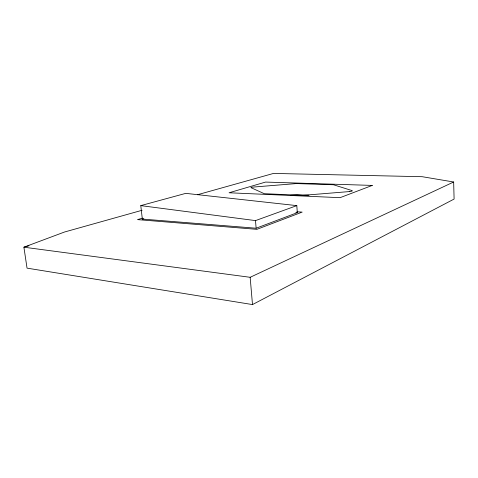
<?xml version="1.0" encoding="UTF-8"?>
<svg xmlns="http://www.w3.org/2000/svg" width="478" height="478" viewBox="0 0 478 478"><rect width="100%" height="100%" fill="white"/><g stroke="black" fill="none" stroke-linecap="round" stroke-linejoin="round"><path stroke-width="0.72" d="M142.086 210.272L64.524 232.015L23.9 247.198L27.037 268.14L252.492 304.576L454.1 199.063L453.658 181.999L422.205 176.705L273.512 173.424L197.384 194.767M28.919 245.77L23.9 247.198L250.155 277.3L453.658 181.999M256.13 228.221L297.304 212.662L296.808 205.624L185.763 193.363L140.783 205.618L142.33 219.073L256.13 228.221L255.503 220.603L296.808 205.624M142.33 219.073L143.753 218.655M142.504 218.147L137.497 219.611L256.889 229.338L302.168 212.107L296.958 211.79M290.546 195.281L297.155 194.743L309.003 195.257M295.816 212.567L297.304 212.662M140.783 205.618L255.503 220.603M250.155 277.3L252.492 304.576M372.278 185.416L340.073 197.677L229.058 192.771L265.541 182.076L372.278 185.416M349.275 191.588L302.747 195.365L264.286 193.692L251.022 187.687A2.133 0.341 -4.7 0 1 253.041 187.089L296.366 183.576L333.489 184.759L351.987 190.573A3.549 0.609 -3.3 0 1 349.275 191.588"/></g></svg>
